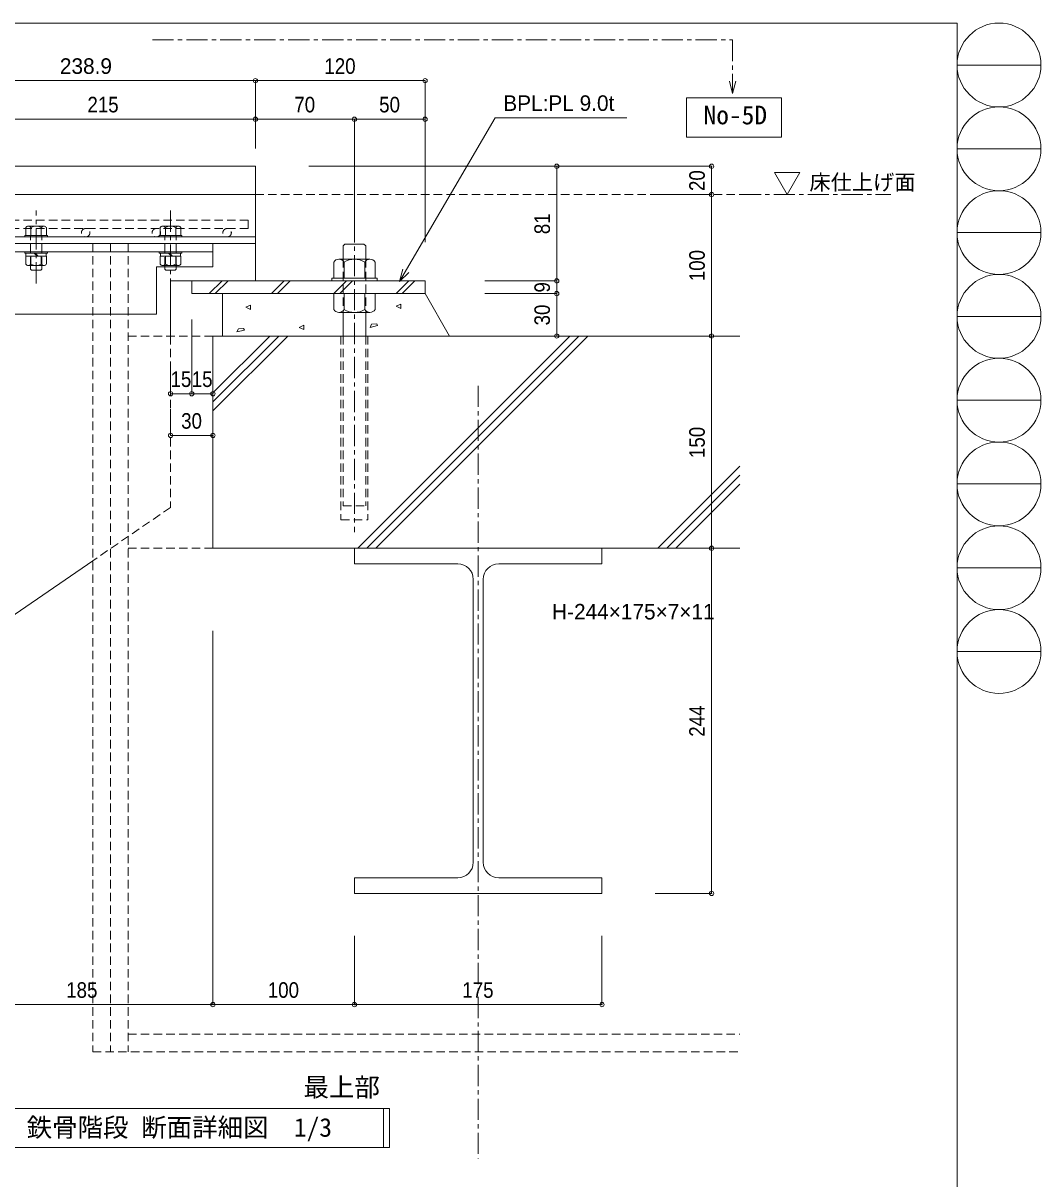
# Model space of a CAD drawing. Units: millimetres at full size, sheet at 1:15, with parts at other scales. Extents: x -31727 to 34047, y 3005 to 21987.
# Drawn here: x 30449 to 34047, y 17768 to 21853 of the extents above; entities that cross this region are included whole.
import ezdxf
from ezdxf.enums import TextEntityAlignment as Align

# ---------------------------------------------------------------- set-up
doc = ezdxf.new("R2010")
doc.units = ezdxf.units.MM
doc.header["$LTSCALE"] = 15
doc.header["$PDMODE"] = 32
doc.header["$PDSIZE"] = 15
doc.linetypes.add('CHAIN1', pattern=[8, 5, -1, 1, -1])
doc.linetypes.add('DASHED2', pattern=[3, 2, -1])
for name, color, linetype, lineweight in [('0-0', 5, 'Continuous', 9), ('3-0', 3, 'Continuous', 9), ('4-0', 5, 'Continuous', 9), ('5-0', 5, 'Continuous', 9), ('8-0', 3, 'CHAIN1', 9)]:
    doc.layers.add(name, color=color, linetype=linetype, lineweight=lineweight)
doc.styles.add('Ｄ ゴシック', font='')
doc.styles.add('ＭＳ ゴシック', font='')
doc.styles.get('Ｄ ゴシック').set_extended_font_data('Ｄ ゴシック')
doc.styles.get('ＭＳ ゴシック').set_extended_font_data('MS Gothic')

msp = doc.modelspace()

# ---------------------------------------------------------------- linework, layer by layer
at = {"layer": '0-0'}
for p, q in [((22117.97, 21852.77), (33750.47, 21852.77)), ((33750.47, 21852.77), (33750.47, 13762.9)), ((33750.47, 21704.72), (34046.57, 21704.72)), ((33750.47, 21408.62), (34046.57, 21408.62)), ((33750.47, 21112.52), (34046.57, 21112.52)), ((33750.47, 20816.42), (34046.57, 20816.42)), ((33750.47, 20520.32), (34046.57, 20520.32)), ((33750.47, 20224.22), (34046.57, 20224.22)), ((33750.47, 19928.12), (34046.57, 19928.12)), ((33750.47, 19632.02), (34046.57, 19632.02)), ((31723.36, 18016.97), (31723.36, 17878.5))]:
    msp.add_line(p, q, dxfattribs=at)
msp.add_lwpolyline([(30174.88, 18016.97), (31744.24, 18016.97), (31744.24, 17878.5), (30174.88, 17878.5)], close=True, dxfattribs=at)
for centre in [(33898.52, 21704.72), (33898.52, 21408.62), (33898.52, 21112.52), (33898.52, 20816.42), (33898.52, 20520.32), (33898.52, 20224.22), (33898.52, 19928.12), (33898.52, 19632.02)]:
    msp.add_circle(centre, 148.05, dxfattribs=at)
at = {"layer": '3-0'}
for p, q in [((31270.37, 21649.39), (30076.01, 21649.39)), ((31270.37, 21649.39), (31270.37, 21409.93)), ((31270.37, 21649.39), (31870.37, 21649.39)), ((31870.37, 21649.39), (31870.37, 21079.15)), ((31270.37, 21513.26), (30195.37, 21513.26)), ((31620.37, 21513.26), (31270.37, 21513.26)), ((31270.37, 21513.26), (31270.37, 21409.93)), ((31870.37, 21513.26), (31620.37, 21513.26)), ((31620.37, 21513.26), (31620.37, 21115.83)), ((31620.37, 21513.26), (31620.37, 21409.93)), ((31870.37, 21513.26), (31870.37, 21115.83)), ((32882.63, 21346.83), (31459.54, 21346.83)), ((32335.36, 21346.83), (32081.44, 21346.83)), ((32335.36, 20941.83), (32335.36, 21346.83)), ((32882.63, 21246.83), (32882.63, 21346.83)), ((30218.1, 21246.83), (31270.37, 21246.83)), ((31270.37, 21246.83), (31270.37, 21096.83)), ((32882.63, 21246.83), (32682.78, 21246.83)), ((32882.63, 20746.83), (32882.63, 21246.83)), ((32335.36, 20941.83), (32081.44, 20941.83)), ((32335.36, 20896.83), (32335.36, 20941.83)), ((32335.36, 20896.83), (32081.44, 20896.83)), ((32335.36, 20746.83), (32335.36, 20896.83)), ((31045.37, 20542.77), (31045.37, 20804.76)), ((31120.37, 20746.83), (31120.37, 19996.83)), ((31120.37, 20746.83), (32982.43, 20746.83)), ((32335.36, 20746.83), (32081.44, 20746.83)), ((32882.63, 20746.83), (32682.78, 20746.83)), ((32882.63, 19996.83), (32882.63, 20746.83)), ((30970.37, 20542.77), (30970.37, 20656.21)), ((31120.37, 20542.77), (31120.37, 20656.21)), ((31045.37, 20542.77), (30970.37, 20542.77)), ((31120.37, 20542.77), (31045.37, 20542.77)), ((30970.37, 20395.28), (30970.37, 20487.92)), ((31120.37, 20395.28), (31120.37, 20487.92)), ((31120.37, 20395.28), (30970.37, 20395.28)), ((31120.37, 19996.83), (32982.43, 19996.83)), ((32882.63, 19996.83), (32682.78, 19996.83)), ((32882.63, 18776.83), (32882.63, 19996.83)), ((31120.37, 18383.89), (31120.37, 19704.65)), ((32882.63, 18776.83), (32682.78, 18776.83)), ((31120.37, 18383.89), (31120.37, 18651.78)), ((31620.37, 18383.89), (31620.37, 18626.86)), ((32495.37, 18383.89), (32495.37, 18626.86)), ((31120.37, 18383.89), (30195.37, 18383.89)), ((31620.37, 18383.89), (31120.37, 18383.89)), ((32495.37, 18383.89), (31620.37, 18383.89))]:
    msp.add_line(p, q, dxfattribs=at)
at = {"layer": '3-0', "color": 5}
for p, q in [((30076.01, 21346.83), (31270.37, 21346.83)), ((31270.37, 21346.83), (31270.37, 20941.83)), ((30458.87, 21129.88), (30458.87, 21101.83)), ((30522.73, 21135.16), (30468.01, 21135.16)), ((30477.15, 21129.88), (30477.15, 21101.83)), ((30513.59, 21129.88), (30513.59, 21101.83)), ((30531.87, 21129.88), (30531.87, 21101.83)), ((30933.87, 21129.88), (30933.87, 21101.83)), ((30997.73, 21135.16), (30943.01, 21135.16)), ((30952.15, 21129.88), (30952.15, 21101.83)), ((30988.59, 21129.88), (30988.59, 21101.83)), ((31006.87, 21129.88), (31006.87, 21101.83)), ((30455.37, 21101.83), (30535.37, 21101.83)), ((30455.37, 21096.83), (30455.37, 21101.83)), ((30455.37, 21096.83), (30535.37, 21096.83)), ((30531.87, 21101.83), (30458.87, 21101.83)), ((30535.37, 21101.83), (30535.37, 21096.83)), ((30930.37, 21101.83), (31010.37, 21101.83)), ((30930.37, 21096.83), (30930.37, 21101.83)), ((30930.37, 21096.83), (31010.37, 21096.83)), ((31006.87, 21101.83), (30933.87, 21101.83)), ((31010.37, 21101.83), (31010.37, 21096.83)), ((30345.37, 21044.33), (31120.37, 21044.33)), ((30535.37, 21044.33), (30455.37, 21044.33)), ((30455.37, 21039.33), (30455.37, 21044.33)), ((30535.37, 21039.33), (30455.37, 21039.33)), ((30459.54, 21029.33), (30459.54, 21039.33)), ((30487.98, 21039.33), (30498.8, 21029.33)), ((30492.27, 21039.11), (30502.81, 21029.38)), ((30531.2, 21039.33), (30531.2, 21029.33)), ((30535.37, 21044.33), (30535.37, 21039.33)), ((31010.37, 21044.33), (30930.37, 21044.33)), ((30930.37, 21039.33), (30930.37, 21044.33)), ((31010.37, 21039.33), (30930.37, 21039.33)), ((30934.54, 21029.33), (30934.54, 21039.33)), ((30962.98, 21039.33), (30973.8, 21029.33)), ((30967.27, 21039.11), (30977.81, 21029.38)), ((31006.2, 21039.33), (31006.2, 21029.33)), ((31010.37, 21044.33), (31010.37, 21039.33)), ((31120.37, 21074.33), (31120.37, 20991.83)), ((31580.37, 21065.16), (31580.37, 21018.49)), ((31660.37, 21065.16), (31653.7, 21071.83)), ((31660.37, 21018.49), (31660.37, 21065.16)), ((30458.87, 21001.27), (30458.87, 21029.33)), ((30458.87, 21029.33), (30531.87, 21029.33)), ((30477.15, 21001.27), (30477.15, 21029.33)), ((30513.59, 21001.27), (30513.59, 21029.33)), ((30531.87, 21001.27), (30531.87, 21029.33)), ((30933.87, 21001.27), (30933.87, 21029.33)), ((30933.87, 21029.33), (31006.87, 21029.33)), ((30952.15, 21001.27), (30952.15, 21029.33)), ((30988.59, 21001.27), (30988.59, 21029.33)), ((31006.87, 21001.27), (31006.87, 21029.33)), ((31547.37, 21007.94), (31547.37, 20951.83)), ((31675.09, 21018.49), (31565.65, 21018.49)), ((31583.94, 21007.94), (31583.94, 20951.83)), ((31656.81, 21007.94), (31656.81, 20951.83)), ((31693.37, 21007.94), (31693.37, 20951.83)), ((30468.01, 20995.99), (30522.73, 20995.99)), ((30478.7, 20979.33), (30512.04, 20979.33)), ((30512.04, 20979.33), (30515.37, 20982.66)), ((30515.37, 20982.66), (30515.37, 20995.99)), ((30920.37, 20991.83), (31120.37, 20991.83)), ((30920.37, 20991.83), (30920.37, 20824.33)), ((30943.01, 20995.99), (30997.73, 20995.99)), ((30953.7, 20979.33), (30987.04, 20979.33)), ((30987.04, 20979.33), (30990.37, 20982.66)), ((30990.37, 20982.66), (30990.37, 20995.99)), ((30970.37, 20941.83), (30970.37, 20746.83)), ((30970.37, 20941.83), (31045.37, 20941.83)), ((31540.37, 20951.83), (31700.37, 20951.83)), ((31540.37, 20941.83), (31540.37, 20951.83)), ((31540.37, 20941.83), (31700.37, 20941.83)), ((31693.37, 20951.83), (31547.37, 20951.83)), ((31700.37, 20951.83), (31700.37, 20941.83)), ((31547.37, 20840.72), (31547.37, 20896.83)), ((31693.37, 20896.83), (31547.37, 20896.83)), ((31583.94, 20840.72), (31583.94, 20896.83)), ((31656.81, 20840.72), (31656.81, 20896.83)), ((31693.37, 20840.72), (31693.37, 20896.83)), ((30345.37, 20824.33), (30920.37, 20824.33)), ((31675.09, 20830.16), (31565.65, 20830.16)), ((31580.37, 20830.16), (31580.37, 20746.83)), ((31660.37, 20830.16), (31660.37, 20746.83)), ((31620.37, 19996.83), (32495.37, 19996.83)), ((31620.37, 19996.83), (31620.37, 19941.83)), ((32495.37, 19996.83), (32495.37, 19941.83)), ((30695.37, 19952.57), (28389.24, 18369.32)), ((31985.37, 19941.83), (31620.37, 19941.83)), ((32130.37, 19941.83), (32495.37, 19941.83)), ((32040.37, 18886.83), (32040.37, 19886.83)), ((32075.37, 18886.83), (32075.37, 19886.83)), ((31620.37, 18831.83), (31620.37, 18776.83)), ((31985.37, 18831.83), (31620.37, 18831.83)), ((32130.37, 18831.83), (32495.37, 18831.83)), ((32495.37, 18831.83), (32495.37, 18776.83)), ((31620.37, 18776.83), (32495.37, 18776.83))]:
    msp.add_line(p, q, dxfattribs=at)
at = {"layer": '3-0', "linetype": 'DASHED2'}
for p, q in [((31270.37, 21246.83), (32982.43, 21246.83)), ((31572.87, 20746.83), (31572.87, 20096.83)), ((31667.87, 20746.83), (31667.87, 20096.83)), ((31572.87, 20096.83), (31667.87, 20096.83))]:
    msp.add_line(p, q, dxfattribs=at)
at = {"layer": '3-0', "color": 4, "linetype": 'CHAIN1'}
for p, q in [((32982.43, 21246.83), (33516.68, 21246.83)), ((30495.37, 20932.46), (30495.37, 21190.18)), ((30970.37, 21190.18), (30970.37, 20932.46)), ((31620.37, 21152.95), (31620.37, 20053.03)), ((32057.87, 20571.08), (32057.87, 17840.03))]:
    msp.add_line(p, q, dxfattribs=at)
at = {"layer": '3-0', "color": 1, "linetype": 'DASHED2', "lineweight": 5}
for p, q in [((31245.37, 21156.83), (30345.37, 21156.83)), ((30695.37, 21074.33), (30695.37, 18216.83)), ((30757.87, 21074.33), (30757.87, 18216.83)), ((30820.37, 21074.33), (30820.37, 18216.83)), ((31120.37, 20746.83), (30820.37, 20746.83)), ((31120.37, 19996.83), (30820.37, 19996.83)), ((30820.37, 18279.33), (32982.43, 18279.33)), ((30695.37, 18216.83), (32982.43, 18216.83))]:
    msp.add_line(p, q, dxfattribs=at)
at = {"layer": '3-0', "color": 7, "lineweight": 18}
for p, q in [((30242.92, 21096.83), (31270.37, 21096.83)), ((30242.92, 21074.33), (31270.37, 21074.33)), ((31045.37, 20941.83), (31870.37, 20941.83)), ((31870.37, 20941.83), (31870.37, 20896.83))]:
    msp.add_line(p, q, dxfattribs=at)
at = {"layer": '3-0', "color": 5, "linetype": 'DASHED2'}
for p, q in [((30475.37, 20995.99), (30475.37, 21101.83)), ((30515.37, 20995.99), (30515.37, 21101.83)), ((30950.37, 20995.99), (30950.37, 21101.83)), ((30990.37, 20995.99), (30990.37, 21101.83)), ((31580.37, 21018.49), (31580.37, 20830.16)), ((31660.37, 21018.49), (31660.37, 20830.16)), ((30970.37, 20746.83), (30970.37, 20141.36)), ((31580.37, 20746.83), (31580.37, 20146.83)), ((31660.37, 20746.83), (31660.37, 20146.83)), ((30970.37, 20141.36), (30695.37, 19952.57)), ((31580.37, 20146.83), (31660.37, 20146.83))]:
    msp.add_line(p, q, dxfattribs=at)
at = {"layer": '3-0', "color": 1, "lineweight": 5}
for p, q in [((31152.38, 20941.83), (31107.38, 20896.83)), ((31173.6, 20941.83), (31128.6, 20896.83)), ((31372.46, 20941.83), (31327.46, 20896.83)), ((31393.68, 20941.83), (31348.68, 20896.83)), ((31592.55, 20941.83), (31547.55, 20896.83)), ((31613.76, 20941.83), (31568.76, 20896.83)), ((31812.63, 20941.83), (31767.63, 20896.83)), ((31833.84, 20941.83), (31788.84, 20896.83)), ((31154.65, 20896.83), (31154.65, 20746.83)), ((31870.37, 20896.83), (31956.97, 20746.83))]:
    msp.add_line(p, q, dxfattribs=at)
at = {"layer": '3-0', "color": 1, "linetype": 'DASHED2', "lineweight": 5}
msp.add_lwpolyline([(31245.37, 21156.83), (31245.37, 21126.83), (30345.37, 21126.83)], dxfattribs=at)
at = {"layer": '3-0', "color": 5}
for points in [[(31653.7, 21071.83), (31587.04, 21071.83), (31580.37, 21065.16)], [(30475.37, 20995.99), (30475.37, 20982.66), (30478.7, 20979.33)], [(30950.37, 20995.99), (30950.37, 20982.66), (30953.7, 20979.33)]]:
    msp.add_lwpolyline(points, dxfattribs=at)
at = {"layer": '3-0', "color": 7, "lineweight": 18}
msp.add_lwpolyline([(31045.37, 20941.83), (31045.37, 20896.83), (31870.37, 20896.83)], dxfattribs=at)
at = {"layer": '3-0', "color": 1, "lineweight": 5}
for points in [[(31252.93, 20855.78), (31236.78, 20848.32), (31252.93, 20840.87)], [(31784.26, 20859.5), (31768.11, 20852.05), (31784.26, 20844.59)], [(31228.91, 20773.78), (31210.27, 20772.54), (31205.3, 20761.35), (31231.39, 20767.57)], [(31441.77, 20784.96), (31425.62, 20777.5), (31441.77, 20770.05)], [(31699.78, 20789.93), (31681.14, 20788.69), (31676.17, 20777.5), (31702.26, 20783.72)]]:
    msp.add_lwpolyline(points, close=True, dxfattribs=at)
at = {"layer": '3-0', "color": 1, "linetype": 'DASHED2', "lineweight": 5}
for centre in [(30670.37, 21111.83), (30920.37, 21111.83), (31170.37, 21111.83)]:
    msp.add_circle(centre, 15, dxfattribs=at)
at = {"layer": '3-0', "color": 5}
for centre, radius, start, end in [((30468.01, 21124.61), 10.56, 30, 150.00002), ((30495.37, 21101.08), 34.08, 57.68599, 122.31403), ((30522.73, 21124.61), 10.56, 30, 150.00002), ((30943.01, 21124.61), 10.56, 30, 150.00002), ((30970.37, 21101.08), 34.08, 57.68599, 122.31403), ((30997.73, 21124.61), 10.56, 30, 150.00002), ((30468.01, 21006.55), 10.56, 210, 330.00002), ((30495.37, 21030.07), 34.08, 237.68599, 302.31403), ((30522.73, 21006.55), 10.56, 210, 330.00002), ((30943.01, 21006.55), 10.56, 210, 330.00002), ((30970.37, 21030.07), 34.08, 237.68599, 302.31403), ((30997.73, 21006.55), 10.56, 210, 330.00002), ((31565.65, 20997.38), 21.11, 30, 150.00002), ((31620.37, 20950.34), 68.16, 57.68599, 122.31403), ((31675.09, 20997.38), 21.11, 30, 150.00002), ((31565.65, 20851.27), 21.11, 209.99998, 330), ((31620.37, 20898.32), 68.16, 237.68597, 302.31401), ((31675.09, 20851.27), 21.11, 209.99998, 330), ((31985.37, 19886.83), 55, 0, 90), ((32130.37, 19886.83), 55, 90, 180), ((31985.37, 18886.83), 55, 270, 0), ((32130.37, 18886.83), 55, 180, 270)]:
    msp.add_arc(centre, radius, start, end, dxfattribs=at)
at = {"layer": '3-0'}
for p in [(31270.37, 21649.39), (31870.37, 21649.39), (31270.37, 21513.26), (31620.37, 21513.26), (31870.37, 21513.26), (32335.36, 21346.83), (32882.63, 21346.83), (32882.63, 21246.83), (32335.36, 20941.83), (32335.36, 20896.83), (32335.36, 20746.83), (32882.63, 20746.83), (30970.37, 20542.77), (31045.37, 20542.77), (31120.37, 20542.77), (30970.37, 20395.28), (31120.37, 20395.28), (32882.63, 19996.83), (32882.63, 18776.83), (31120.37, 18383.89), (31620.37, 18383.89), (32495.37, 18383.89)]:
    msp.add_point(p, dxfattribs=at)
at = {"layer": '4-0'}
for p, q in [((32118.36, 21517.9), (31780.1, 20939.52)), ((32118.36, 21517.9), (32582.88, 21517.9)), ((31780.1, 20939.52), (31791.99, 20982.92)), ((31780.1, 20939.52), (31812.1, 20971.16))]:
    msp.add_line(p, q, dxfattribs=at)
at = {"layer": '4-0', "color": 3}
for p, q in [((33149.29, 21246.83), (33104.53, 21324.35)), ((33194.05, 21324.35), (33104.53, 21324.35)), ((33149.29, 21246.83), (33194.05, 21324.35))]:
    msp.add_line(p, q, dxfattribs=at)
at = {"layer": '4-0', "color": 1, "lineweight": 5}
for p, q in [((31120.37, 20481.95), (31385.25, 20746.83)), ((31120.37, 20513.77), (31353.43, 20746.83)), ((31120.37, 20545.59), (31321.61, 20746.83)), ((31632.27, 19996.83), (32382.27, 20746.83)), ((31664.09, 19996.83), (32414.09, 20746.83)), ((31695.91, 19996.83), (32445.91, 20746.83)), ((32692.93, 19996.83), (32982.43, 20286.33)), ((32724.75, 19996.83), (32982.43, 20254.51)), ((32756.57, 19996.83), (32982.43, 20222.69))]:
    msp.add_line(p, q, dxfattribs=at)
at = {"layer": '5-0'}
msp.add_lwpolyline([(32794.09, 21588.78), (33129.37, 21588.78), (33129.37, 21450.05), (32794.09, 21450.05)], close=True, dxfattribs=at)
at = {"layer": '8-0', "color": 5}
for p, q in [((30906.44, 21793.13), (32957.16, 21793.13)), ((32957.16, 21603.94), (32968.81, 21647.41))]:
    msp.add_line(p, q, dxfattribs=at)
msp.add_lwpolyline([(32957.16, 21793.13), (32957.16, 21603.94), (32945.52, 21647.41)], dxfattribs=at)

# ---------------------------------------------------------------- texts
at = {"layer": '0-0', "color": 134, "style": 'ＭＳ ゴシック'}
msp.add_text('No-5D', height=65.98, dxfattribs=at).set_placement((32854.4, 21475.15), align=Align.BOTTOM_LEFT)
at = {"layer": '0-0', "color": 3, "style": 'ＭＳ ゴシック'}
msp.add_text('鉄骨階段 断面詳細図  1/3', height=65.98, dxfattribs=at).set_placement((30461.9, 17897.04), align=Align.BOTTOM_LEFT)
at = {"layer": '3-0', "style": 'Ｄ ゴシック'}
for s, p in [('238.9', (30579.44, 21656.89)), ('BPL:PL 9.0t', (32146.54, 21525.98)), ('床仕上げ面', (33228.56, 21246.47))]:
    msp.add_text(s, height=54.99, dxfattribs=at).set_placement(p, align=Align.BOTTOM_LEFT)
at = {"layer": '3-0', "style": 'Ｄ ゴシック', "width": 0.9}
for s, p in [('120', (31514.12, 21656.89)), ('215', (30676.62, 21520.76)), ('70', (31407.87, 21520.76)), ('50', (31707.87, 21520.76)), ('15', (30970.37, 20550.27)), ('15', (31045.37, 20550.27)), ('30', (31007.87, 20402.78)), ('185', (30601.62, 18391.39)), ('100', (31314.12, 18391.39)), ('175', (32001.62, 18391.39))]:
    msp.add_text(s, height=54.99, dxfattribs=at).set_placement(p, align=Align.BOTTOM_LEFT)
for s, p in [('20', (32875.13, 21259.33)), ('81', (32327.86, 21106.83)), ('100', (32875.13, 20940.58)), ('9', (32327.86, 20900.58)), ('30', (32327.86, 20784.33)), ('150', (32875.13, 20315.58)), ('244', (32875.13, 19330.58))]:
    msp.add_text(s, height=54.99, rotation=90, dxfattribs=at).set_placement(p, align=Align.BOTTOM_LEFT)
at = {"layer": '4-0', "color": 3, "style": 'ＭＳ ゴシック'}
msp.add_text('最上部', height=65.98, dxfattribs=at).set_placement((31440.36, 18039.4), align=Align.BOTTOM_LEFT)
at = {"layer": '8-0', "style": 'Ｄ ゴシック'}
msp.add_text('H-244×175×7×11', height=54.99, dxfattribs=at).set_placement((32318.94, 19728.59), align=Align.BOTTOM_LEFT)

doc.saveas('drawing.dxf')
